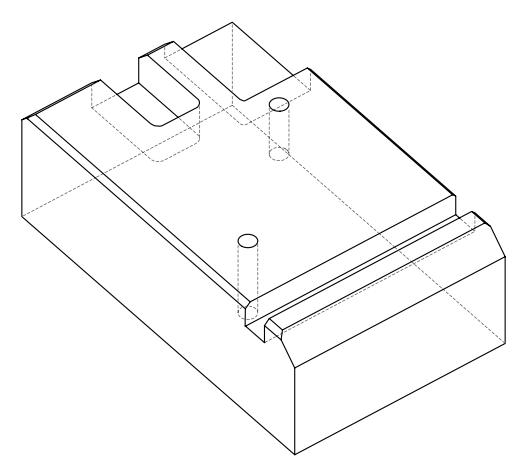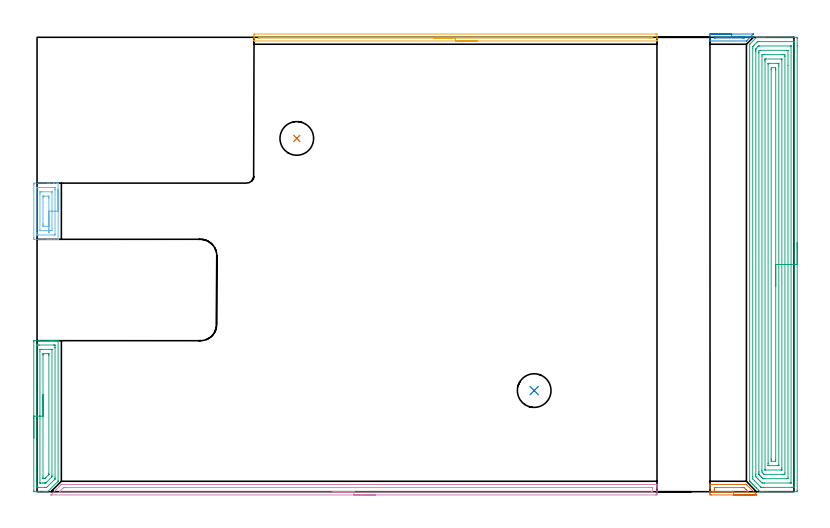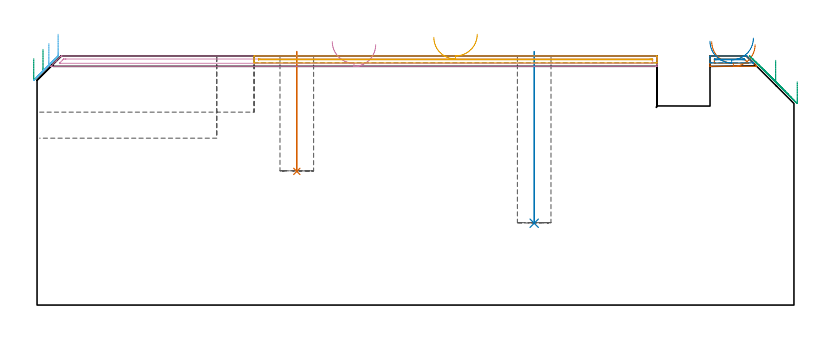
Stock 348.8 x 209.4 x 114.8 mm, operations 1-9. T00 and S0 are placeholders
(PLAN: 12 operations, 4 tool changes, 112.3 min)
(1 INDEXABLE_INSERT_DRILL_BLIND_HOLE_FROM_SOLID | STEP1POCKET | NXT0302_002 | 0.22 min | 9987 mm3)
(2 INDEXABLE_INSERT_DRILL_BLIND_HOLE_FROM_SOLID_1 | STEP1POCKET_1 | NXT0302_002 | 0.32 min | 14488 mm3)
(3 AREA_MILL | FG_CHAMFER_SURFACE | UGT0205_001 | 2.46 min | 4757 mm3)
(4 AREA_MILL_1 | FG_CHAMFER_SURFACE_1 | UGT0205_001 | 4.61 min | 3222 mm3)
(5 AREA_MILL_2 | FG_CHAMFER_SURFACE_2 | UGT0205_001 | 3.11 min | 972 mm3)
(6 AREA_MILL_3 | FG_CHAMFER_SURFACE_3 | UGT0205_001 | 1.1 min | 2419 mm3)
(7 AREA_MILL_4 | FG_CHAMFER_SURFACE_4 | UGT0205_001 | 0.49 min | 320 mm3)
(8 AREA_MILL_5 | FG_CHAMFER_SURFACE_5 | UGT0205_001 | 0.44 min | 125 mm3)
(9 AREA_MILL_6 | FG_CHAMFER_SURFACE_6 | UGT0205_001 | 13.72 min | 50115 mm3)
(10 MILL_CORNER_NOTCH_RECTANGULAR | CORNER_NOTCH_RECTANGULAR | NXT0201_008 | Follow Part, ap 1.5, ae 75% | 66.1 min | 173618 mm3)
(11 MILL_SLOT | SLOT_PARTIAL_RECTANGULAR | NXT0201_011 | Follow Part, ap 3, ae 75% | 15.48 min | 144826 mm3)
(12 MILL_RECTANGULAR_SLOT | SLOT_RECTANGULAR | UGT0201_106 | Follow Part, ap 6, ae 75% | 4.24 min | 117975 mm3)
(TOOL NXT0302_002 | Index. Insert Drill 15.5mm [880-D1550L20-05] | D15.5 PA176 FL78 Z2)
(TOOL UGT0205_001 | Chamfer Mill 20 x 3 x 45 deg. | D20 FL50 Z2)
(TOOL NXT0201_008 | ENDMILL 6mm [2P460-0600-NA 1630] | D6 FL26 Z6)
(TOOL NXT0201_011 | ENDMILL 12mm [2P460-1200-NA 1630] | D12 FL38 Z6)
(TOOL UGT0201_106 | End Mill 24 mm | D24 FL25 Z2)
(OP 1 INDEXABLE_INSERT_DRILL_BLIND_HOLE_FROM_SOLID)
G17 G21 G94 G90
T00 M6
G54
G17 G0 G90 X119.7 Y162.8 S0 M3
G43 Z124.8 H1
G94 G81 G98 Z61.6 F250. R116.8
G80
M5
M2
(OP 2 INDEXABLE_INSERT_DRILL_BLIND_HOLE_FROM_SOLID_1)
G17 G21 G94 G90
T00 M6
G54
G17 G0 G90 X229.1 Y46.6 S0 M3
G43 Z124.8 H1
G94 G81 G98 Z37.7 F250. R116.8
G80
M5
M2
(OP 3 AREA_MILL)
G17 G21 G94 G90
T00 M6
G54
G17 G0 G90 X-1.5 Y24.8 S1061 M3
G43 Z124.8 H0
Z113.6
G94 G1 Y24.838 Z112.728 F250.
Y24.952 Z111.863
Y25.141 Z111.012
Y25.403 Z110.18
Y25.737 Z109.374
Y26.14 Z108.6
Y26.608 Z107.864
Y27.14 Z107.172
Y27.729 Z106.529
Y28.372 Z105.94
Y29.064 Z105.408
Y29.8 Z104.94
Y30.574 Z104.537
Y31.38 Z104.203
Y32.212 Z103.941
Y33.064 Z103.752
Y33.928 Z103.638
Y34.8 Z103.6
X-1.499 Y69.039 Z103.601
X-1.496 Y69.394
X-1.492 Y69.59 Z103.605
X-1.147 Y69.6 Z103.95
X5.849 Z110.943
X6.494 Z111.591
X6.723 Z111.82
X7.368 Z112.465
X7.598 Z112.694
X8.057 Z113.156
X9.515 Z114.613
X9.609 Y69.598 Z114.702
X9.697 Y69.59 Z114.789
X9.7 Y69.483 Z114.8
Y5.008
X9.698 Y4.805 Z114.787
X9.606 Y4.704 Z114.702
X9.347 Y4.446 Z114.446
X4.974 Y0.074 Z110.073
X4.908 Y0.01 Z110.005
X4.745 Y0. Z109.843
X4.308 Z109.406
X3.685 Z108.784
X3.226 Z108.321
X2.996 Z108.092
X1.247 Z106.345
X0.602 Z105.696
X-1.147 Y0.001 Z103.949
X-1.492 Y0.01 Z103.604
X-1.496 Y0.206 Z103.601
X-1.5 Y0.561 Z103.6
Y34.8
X-0.086 Z105.014
X-0.085 Y67.435 Z105.015
X-0.084 Y67.522 Z105.016
X-0.082 Y67.565 Z105.018
X-0.08 Y67.581 Z105.02
X-0.065 Y67.59 Z105.035
X0.27 Y67.598 Z105.37
X0.602 Y67.599 Z105.702
X1.142 Y67.6 Z106.242
X7.598 Y67.599 Z112.698
X8.142 Y67.596 Z113.242
X8.242 Y67.59 Z113.342
X8.279 Y67.569 Z113.379
X8.282 Y67.453 Z113.382
X8.284 Y67.26 Z113.384
X8.286 Y66.56 Z113.386
Y66.371
Y6.787
X8.284 Y6.089 Z113.384
X8.281 Y5.897 Z113.381
X8.279 Y5.857 Z113.379
X8.258 Y5.82 Z113.358
X8.193 Y5.75 Z113.293
X8.094 Y5.646 Z113.194
X7.969 Y5.519 Z113.069
X7.598 Y5.147 Z112.698
X4.883 Y2.433 Z109.983
X4.787 Y2.34 Z109.887
X4.428 Y2.006 Z109.528
X4.1 Y2.004 Z109.2
X3.559 Y2.001 Z108.659
X0.602 Z105.702
X0.058 Y2.004 Z105.158
X-0.042 Y2.01 Z105.058
X-0.079 Y2.031 Z105.021
X-0.082 Y2.147 Z105.018
X-0.084 Y2.34 Z105.016
X-0.086 Y3.04 Z105.014
Y3.229
Y34.8
X1.328 Z106.428
X1.329 Y64.743 Z106.429
X1.331 Y65.481 Z106.431
X1.333 Y65.556 Z106.433
X1.335 Y65.585 Z106.435
X1.367 Y65.593 Z106.467
X1.477 Y65.596 Z106.577
X2.234 Y65.6 Z107.334
X5.732 Z110.832
X6.607 Z111.707
X6.723 Y65.597 Z111.823
X6.84 Y65.591 Z111.94
X6.865 Y65.589 Z111.965
X6.867 Y65.571 Z111.967
X6.87 Y65.531 Z111.97
X6.871 Y65.481 Z111.971
Y65.331
Y7.525
X6.869 Y7.156 Z111.969
X6.867 Y6.972 Z111.967
X6.865 Y6.884 Z111.965
X6.784 Y6.787 Z111.884
X6.755 Y6.755 Z111.855
X6.723 Y6.723 Z111.823
X4.1 Y4.1 Z109.2
X4.003 Y4.014 Z109.103
X3.91 Y4.009 Z109.01
X3.721 Y4.004 Z108.821
X3.342 Y4. Z108.442
X3.226 Z108.326
X2.468 Z107.568
X1.593 Y4.001 Z106.693
X1.477 Y4.003 Z106.577
X1.361 Y4.009 Z106.461
X1.335 Y4.011 Z106.435
X1.333 Y4.029 Z106.433
X1.33 Y4.069 Z106.43
X1.329 Y4.119 Z106.429
X1.328 Y4.269 Z106.428
Y34.8
X2.743 Z107.843
Y62.813
X2.744 Y63.303 Z107.844
X2.746 Y63.468 Z107.846
X2.75 Y63.589 Z107.85
X2.839 Y63.592 Z107.939
X3.226 Y63.599 Z108.326
X5.076 Y63.6 Z110.176
X5.361 Y63.594 Z110.461
X5.432 Y63.59 Z110.532
X5.451 Y63.581 Z110.551
X5.453 Y63.561 Z110.553
X5.455 Y63.503 Z110.555
X5.457 Y63.212 Z110.557
Y62.813
Y8.565
X5.456 Y8.075 Z110.556
X5.453 Y7.975 Z110.553
X5.451 Y7.929 Z110.551
X5.432 Y7.893 Z110.532
X5.226 Y7.676 Z110.326
X4.1 Y6.549 Z109.2
X3.776 Y6.227 Z108.876
X3.59 Y6.047 Z108.69
X3.558 Y6.018 Z108.658
X3.515 Y6.01 Z108.615
X3.419 Y6.005 Z108.519
X3.226 Y6.001 Z108.326
X3.124 Y6. Z108.224
X2.839 Y6.006 Z107.939
X2.768 Y6.01 Z107.868
X2.749 Y6.019 Z107.849
X2.747 Y6.039 Z107.847
X2.744 Y6.097 Z107.844
X2.743 Y6.388 Z107.843
Y6.787
Y34.8
Y35.672 Z107.881
Y36.536 Z107.995
Y37.388 Z108.183
Y38.22 Z108.446
Y39.026 Z108.78
Y39.8 Z109.182
Y40.536 Z109.651
Y41.228 Z110.182
Y41.871 Z110.772
Y42.46 Z111.415
Y42.992 Z112.107
Y43.46 Z112.843
Y43.863 Z113.616
Y44.197 Z114.422
Y44.459 Z115.254
Y44.648 Z116.106
Y44.762 Z116.971
Y44.8 Z117.843
G0 Z124.8
M5
M2
(OP 4 AREA_MILL_1)
G17 G21 G94 G90
T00 M6
G54
G17 G0 G90 X156.05 Y-1.5 S1061 M3
G43 Z124.8 H0
Z120.
G94 G1 X156.012 Z119.128 F250.
X155.898 Z118.263
X155.709 Z117.412
X155.447 Z116.58
X155.113 Z115.774
X154.71 Z115.
X154.241 Z114.264
X153.71 Z113.572
X153.121 Z112.929
X152.478 Z112.339
X151.786 Z111.808
X151.05 Z111.34
X150.276 Z110.937
X149.47 Z110.603
X148.638 Z110.341
X147.786 Z110.152
X146.921 Z110.038
X146.05 Z110.
X6.506
X6.432 Y-1.495 Z110.003
X6.419 Y-1.492 Z110.005
X6.432 Y-1.467 Z110.03
X8.8 Y0.9 Z112.399
X10.928 Y3.029 Z114.528
X11.18 Y3.281 Z114.778
X11.186 Y3.287 Z114.783
X11.213 Y3.304 Z114.792
X11.494 Y3.3 Z114.8
X285.519
X285.69 Y3.297 Z114.788
X285.693 Y3.235 Z114.727
X285.7 Y2.804 Z114.304
Y2.515 Z114.014
Y1.793 Z113.288
Y0.539 Z112.036
Y0.007 Z111.502
Y-0.62 Z110.876
X285.698 Y-0.886 Z110.609
X285.693 Y-1.491 Z110.005
X285.68 Y-1.493 Z110.003
X285.072 Y-1.5 Z110.
X146.05
Y-0.086 Z111.414
X10.604
X10.511 Y-0.085 Z111.415
X10.326 Y-0.081 Z111.419
X10.286 Y-0.079 Z111.421
X10.291 Y-0.07 Z111.43
X10.318 Y-0.035 Z111.465
X10.357 Y0.007 Z111.507
X11.821 Y1.47 Z112.97
X12.15 Y1.793 Z113.293
X12.231 Y1.87 Z113.37
X12.305 Y1.879 Z113.379
X12.392 Y1.882 Z113.382
X13.193 Y1.886 Z113.386
X13.286
X283.377 Y1.885 Z113.385
X283.562 Y1.882 Z113.382
X283.679 Y1.879 Z113.379
X283.69 Y1.851 Z113.351
X283.693 Y1.793 Z113.293
X283.699 Y1.378 Z112.878
Y0.007 Z111.507
X283.698 Y-0.045 Z111.455
X283.695 Y-0.07 Z111.43
X283.692 Y-0.077 Z111.423
X283.655 Y-0.08 Z111.42
X283.47 Y-0.085 Z111.415
X283.377 Y-0.086 Z111.414
X283.284
X146.05
X145.178 Z111.452
X144.313 Z111.566
X143.462 Z111.755
X142.63 Z112.017
X141.824 Z112.351
X141.05 Z112.754
X140.314 Z113.223
X139.622 Z113.754
X138.979 Z114.343
X138.389 Z114.986
X137.858 Z115.678
X137.39 Z116.414
X136.987 Z117.188
X136.653 Z117.994
X136.391 Z118.826
X136.202 Z119.678
X136.088 Z120.543
X136.05 Z121.414
G0 Z124.8
M5
M2
(OP 5 AREA_MILL_2)
G17 G21 G94 G90
T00 M6
G54
G17 G0 G90 X202.85 Y207.7 S1061 M3
G43 Z124.8 H0
G94 G1 X202.812 Z123.928 F250.
X202.698 Z123.063
X202.509 Z122.212
X202.247 Z121.38
X201.913 Z120.574
X201.51 Z119.8
X201.042 Z119.064
X200.51 Z118.372
X199.921 Z117.729
X199.278 Z117.139
X198.586 Z116.608
X197.85 Z116.14
X197.076 Z115.737
X196.27 Z115.403
X195.438 Z115.141
X194.586 Z114.952
X193.722 Z114.838
X192.85 Z114.8
X100.145
X100.01 Y207.703 Z114.788
X100.002 Y207.794 Z114.698
X100. Y207.892 Z114.607
Y208.865 Z113.634
Y209.169 Z113.33
Y209.735 Z112.761
Y210.018 Z112.479
Y210.605 Z111.891
Y210.888 Z111.61
X100.003 Y210.892 Z111.606
X100.296 Y210.9 Z111.6
X285.109
X285.405 Y210.898 Z111.602
X285.696 Y210.891 Z111.606
X285.7 Y210.887 Z111.61
Y209.735 Z112.761
Y209.169 Z113.33
Y208.865 Z113.634
Y207.892 Z114.607
X285.698 Y207.794 Z114.698
X285.69 Y207.703 Z114.788
X285.555 Y207.7 Z114.8
X192.85
Y209.114 Z113.386
X102.754
X102.373 Y209.115 Z113.385
X102.114 Y209.118 Z113.382
X102.036 Y209.121 Z113.379
X102.009 Y209.126 Z113.374
X102.007 Y209.141 Z113.359
X102.002 Y209.227 Z113.273
X102.008 Y209.425 Z113.075
X102.011 Y209.481 Z113.019
X102.019 Y209.482 Z113.018
X102.048 Y209.484 Z113.016
X102.11 Y209.485 Z113.015
X102.234 Y209.486 Z113.014
X283.071 Y209.485 Z113.015
X283.327
X283.586 Y209.482 Z113.018
X283.664 Y209.479 Z113.021
X283.691 Y209.474 Z113.026
X283.693 Y209.459 Z113.041
X283.697 Y209.374 Z113.126
X283.69 Y209.125 Z113.375
X283.327 Y209.119 Z113.381
X283.07 Y209.116 Z113.384
X282.816 Y209.115 Z113.385
X282.435 Y209.114 Z113.386
X192.85
X191.978 Z113.424
X191.114 Z113.538
X190.262 Z113.726
X189.43 Z113.989
X188.624 Z114.323
X187.85 Z114.725
X187.114 Z115.194
X186.422 Z115.725
X185.779 Z116.315
X185.19 Z116.958
X184.658 Z117.65
X184.19 Z118.386
X183.787 Z119.16
X183.453 Z119.966
X183.191 Z120.798
X183.002 Z121.649
X182.888 Z122.514
X182.85 Z123.386
G0 Z124.8
M5
M2
(OP 6 AREA_MILL_3)
G17 G21 G94 G90
T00 M6
G54
G17 G0 G90 X9.7 Y139.25 S1061 M3
G43 Z124.8 H0
G94 G1 Y139.212 Z123.928 F250.
Y139.098 Z123.063
Y138.909 Z122.212
Y138.647 Z121.38
Y138.313 Z120.574
Y137.91 Z119.8
Y137.442 Z119.064
Y136.91 Z118.372
Y136.321 Z117.729
Y135.678 Z117.139
Y134.986 Z116.608
Y134.25 Z116.14
Y133.476 Z115.737
Y132.67 Z115.403
Y131.838 Z115.141
Y130.987 Z114.952
Y130.122 Z114.838
Y129.25 Z114.8
Y116.386
X9.704 Y116.31 Z114.796
X9.632 Y116.302 Z114.725
X9.561 Y116.3 Z114.659
X7.941 Z113.04
X6.723 Z111.821
X5.677 Z110.775
X4.974 Z110.068
X-1.147 Y116.301 Z103.95
X-1.491 Y116.31 Z103.605
X-1.498 Y116.831 Z103.602
X-1.5 Y117.189 Z103.6
Y141.141
X-1.498 Y141.669 Z103.602
X-1.491 Y142.19 Z103.605
X-1.147 Y142.2 Z103.95
X4.974 Z110.068
X5.677 Z110.775
X5.849 Z110.947
X7.598 Z112.694
X7.941 Z113.04
X9.004 Z114.102
X9.347 Z114.445
X9.561 Z114.66
X9.632 Y142.198 Z114.725
X9.697 Y142.19 Z114.789
X9.7 Y142.113 Z114.8
Y129.25
X8.286 Z113.386
X8.285 Y118.605 Z113.385
X8.283 Y118.43 Z113.383
X8.28 Y118.344 Z113.38
X8.278 Y118.31 Z113.378
X8.198 Y118.307 Z113.298
X7.897 Y118.301 Z112.997
X0.602 Z105.702
X0.025 Y118.304 Z105.125
X-0.05 Y118.31 Z105.05
X-0.079 Y118.32 Z105.021
X-0.082 Y118.412 Z105.018
X-0.084 Y118.605 Z105.016
X-0.086 Y119.303 Z105.014
Y119.492
X-0.085 Y139.895 Z105.015
X-0.083 Y140.07 Z105.017
X-0.08 Y140.156 Z105.02
X-0.078 Y140.19 Z105.022
X0.002 Y140.193 Z105.102
X0.303 Y140.199 Z105.403
X7.598 Z112.698
X8.176 Y140.196 Z113.276
X8.25 Y140.19 Z113.35
X8.279 Y140.18 Z113.379
X8.282 Y140.088 Z113.382
X8.284 Y139.895 Z113.384
X8.286 Y139.198 Z113.386
Y139.008
Y129.25
X6.871 Z111.971
Y121.116
X6.865 Y120.379 Z111.965
X6.864 Y120.313 Z111.964
X6.797 Y120.304 Z111.897
X6.723 Y120.302 Z111.823
X5.927 Y120.3 Z111.027
X1.477 Y120.301 Z106.577
X1.399 Y120.305 Z106.499
X1.349 Y120.31 Z106.449
X1.335 Y120.318 Z106.435
X1.333 Y120.33 Z106.433
X1.331 Y120.379 Z106.431
X1.329 Y120.529 Z106.429
Y137.384
X1.334 Y138.121 Z106.434
X1.336 Y138.187 Z106.436
X1.403 Y138.196 Z106.503
X1.477 Y138.198 Z106.577
X2.273 Y138.2 Z107.373
X6.723 Y138.199 Z111.823
X6.801 Y138.195 Z111.901
X6.851 Y138.19 Z111.951
X6.865 Y138.182 Z111.965
X6.867 Y138.17 Z111.967
X6.869 Y138.121 Z111.969
X6.871 Y137.971 Z111.971
Y129.25
X5.457 Z110.557
X5.456 Y122.552 Z110.556
X5.454 Y122.387 Z110.554
X5.45 Y122.33 Z110.55
X5.447 Y122.31 Z110.547
X5.43 Y122.308 Z110.53
X5.339 Y122.304 Z110.439
X4.974 Y122.3 Z110.074
X4.83 Z109.93
X3.079 Y122.302 Z108.179
X2.846 Y122.31 Z107.946
X2.749 Y122.323 Z107.849
X2.748 Y122.376 Z107.848
X2.744 Y122.641 Z107.844
X2.743 Y123.04 Z107.843
Y123.53
Y135.46
X2.744 Y135.949 Z107.844
X2.746 Y136.113 Z107.846
X2.75 Y136.17 Z107.85
X2.753 Y136.19 Z107.853
X2.77 Y136.192 Z107.87
X2.861 Y136.196 Z107.961
X3.226 Y136.2 Z108.326
X3.37 Z108.47
X5.121 Y136.198 Z110.221
X5.354 Y136.19 Z110.454
X5.451 Y136.177 Z110.551
X5.452 Y136.124 Z110.552
X5.455 Y135.859 Z110.555
X5.457 Y135.46 Z110.557
Y134.97
Y129.25
Y128.378 Z110.595
Y127.514 Z110.709
Y126.662 Z110.898
Y125.83 Z111.16
Y125.024 Z111.494
Y124.25 Z111.897
Y123.514 Z112.366
Y122.822 Z112.897
Y122.179 Z113.486
Y121.59 Z114.129
Y121.059 Z114.822
Y120.59 Z115.557
Y120.187 Z116.331
Y119.853 Z117.137
Y119.591 Z117.969
Y119.402 Z118.821
Y119.288 Z119.686
Y119.25 Z120.557
G0 Z124.8
M5
M2
(OP 7 AREA_MILL_4)
G17 G21 G94 G90
T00 M6
G54
G17 G0 G90 X330.9 Y-1.5 S1061 M3
G43 Z124.8 H0
Z120.
G94 G1 X330.862 Z119.128 F250.
X330.748 Z118.264
X330.559 Z117.412
X330.297 Z116.58
X329.963 Z115.774
X329.56 Z115.
X329.092 Z114.264
X328.56 Z113.572
X327.971 Z112.929
X327.328 Z112.34
X326.636 Z111.808
X325.9 Z111.34
X325.126 Z110.937
X324.32 Z110.603
X323.488 Z110.341
X322.637 Z110.152
X321.772 Z110.038
X320.9 Z110.
X310.668 Y-1.499 Z110.001
X310.107 Y-1.49 Z110.005
X310.103 Y-1.453 Z110.042
X310.1 Y-0.886 Z110.608
Y-0.24 Z111.258
Y0.007 Z111.504
Y1.793 Z113.288
Y2.286 Z113.785
Y2.961 Z114.46
X310.103 Y3.255 Z114.746
X310.106 Y3.292 Z114.783
X310.108 Y3.297 Z114.788
X310.223 Y3.3 Z114.8
X326.684
X326.895 Y3.298 Z114.787
X327.031 Y3.169 Z114.668
X331.429 Y-1.228 Z110.27
X331.533 Y-1.333 Z110.163
X331.689 Y-1.492 Z110.006
X331.646 Y-1.496 Z110.004
X331.484 Y-1.5 Z110.
X331.429
X320.9
Y-0.086 Z111.414
X312.447
X312.355 Y-0.085 Z111.415
X312.171 Y-0.081 Z111.419
X312.122 Y-0.079 Z111.421
X312.11 Y-0.07 Z111.43
X312.106 Y-0.043 Z111.457
X312.103 Y0.007 Z111.507
X312.1 Y0.355 Z111.855
Y0.9 Z112.4
X312.101 Y1.247 Z112.747
X312.108 Y1.793 Z113.293
X312.11 Y1.873 Z113.373
X312.263 Y1.881 Z113.381
X312.356 Y1.884 Z113.384
X312.447 Y1.885 Z113.385
X313.245 Y1.886 Z113.386
X324.904 Y1.885 Z113.385
X325.706 Y1.881 Z113.381
X325.794 Y1.879 Z113.379
X325.87 Y1.869 Z113.369
X325.949 Y1.793 Z113.293
X326.683 Y1.067 Z112.567
X326.85 Y0.9 Z112.4
X327.573 Y0.176 Z111.676
X327.737 Y0.007 Z111.507
X327.792 Y-0.053 Z111.447
X327.806 Y-0.079 Z111.421
X327.757 Y-0.082 Z111.418
X327.664 Y-0.085 Z111.415
X327.573
X326.776 Y-0.086 Z111.414
X320.9
X320.028 Z111.452
X319.164 Z111.566
X318.312 Z111.755
X317.48 Z112.017
X316.674 Z112.351
X315.9 Z112.754
X315.164 Z113.223
X314.472 Z113.754
X313.829 Z114.343
X313.24 Z114.986
X312.709 Z115.678
X312.24 Z116.414
X311.837 Z117.188
X311.503 Z117.994
X311.241 Z118.826
X311.052 Z119.678
X310.938 Z120.543
X310.9 Z121.414
G0 Z124.8
M5
M2
(OP 8 AREA_MILL_5)
G17 G21 G94 G90
T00 M6
G54
G17 G0 G90 X310.1 Y210.9 S1061 M3
G43 Z124.8 H0
Z121.6
G94 G1 X310.138 Z120.728 F250.
X310.252 Z119.864
X310.441 Z119.012
X310.703 Z118.18
X311.037 Z117.374
X311.44 Z116.6
X311.909 Z115.864
X312.44 Z115.172
X313.029 Z114.529
X313.672 Z113.94
X314.364 Z113.409
X315.1 Z112.94
X315.874 Z112.537
X316.68 Z112.203
X317.512 Z111.941
X318.364 Z111.752
X319.228 Z111.638
X320.1 Z111.6
X329.954
X330.003 Y210.898 Z111.598
X330.06 Y210.896 Z111.596
X330.075 Y210.893 Z111.598
X330.083 Y210.891 Z111.6
X330.053 Y210.849 Z111.643
X329.969 Y210.767 Z111.729
X329.928 Y210.727 Z111.771
X327.093 Y207.893 Z114.606
X326.936 Y207.739 Z114.757
X326.895 Y207.704 Z114.789
X326.801 Y207.7 Z114.8
X310.272
X310.11 Y207.703 Z114.788
X310.104 Y207.811 Z114.681
X310.1 Y207.927 Z114.572
Y208.193 Z114.306
Y208.865 Z113.63
Y210.071 Z112.426
X310.106 Y210.605 Z111.889
X310.11 Y210.893 Z111.602
X310.42 Y210.897 Z111.601
X310.719 Y210.9 Z111.6
X320.1
Y209.486 Z113.014
X325.27
X325.651 Y209.485 Z113.015
X325.907 Y209.484 Z113.016
X326.168 Y209.481 Z113.019
X326.208 Y209.479 Z113.021
X326.194 Y209.456 Z113.044
X326.013 Y209.267 Z113.233
X325.907 Y209.161 Z113.339
X325.869 Y209.13 Z113.37
X325.843 Y209.121 Z113.379
X325.782 Y209.119 Z113.381
X325.65 Y209.116 Z113.384
X325.395 Y209.115 Z113.385
X325.014 Y209.114 Z113.386
X312.506 Y209.115 Z113.385
X312.248 Y209.117 Z113.383
X312.15 Y209.12 Z113.38
X312.11 Y209.123 Z113.377
X312.108 Y209.145 Z113.355
X312.106 Y209.254 Z113.246
X312.122 Y209.479 Z113.021
X312.355 Y209.483 Z113.017
X312.506 Y209.485 Z113.015
X312.762 Y209.486 Z113.014
X313.143
X320.1
X320.972 Z113.052
X321.837 Z113.166
X322.688 Z113.355
X323.52 Z113.617
X324.326 Z113.951
X325.1 Z114.354
X325.836 Z114.823
X326.528 Z115.354
X327.171 Z115.943
X327.76 Z116.586
X328.292 Z117.278
X328.76 Z118.014
X329.163 Z118.788
X329.497 Z119.594
X329.759 Z120.426
X329.948 Z121.278
X330.062 Z122.143
X330.1 Z123.014
G0 Z124.8
M5
M2
(OP 9 AREA_MILL_6)
G17 G21 G94 G90
T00 M6
G54
G17 G0 G90 X350.3 Y114.7 S1061 M3
G43 Z124.8 H0
Z102.9
G94 G1 Y114.662 Z102.028 F250.
Y114.548 Z101.164
Y114.359 Z100.312
Y114.097 Z99.48
Y113.763 Z98.674
Y113.36 Z97.9
Y112.892 Z97.164
Y112.36 Z96.472
Y111.771 Z95.829
Y111.128 Z95.24
Y110.436 Z94.708
Y109.7 Z94.24
Y108.926 Z93.837
Y108.12 Z93.503
Y107.288 Z93.241
Y106.437 Z93.052
Y105.572 Z92.938
Y104.7 Z92.9
Y0.619
X350.295 Y0.136 Z92.903
X350.292 Y0.01 Z92.906
X350.161 Y0. Z93.036
X336.715 Z106.48
X335.296 Z107.9
X334.958 Z108.238
X334.281 Z108.918
X333.878 Z109.322
X333.201 Y0.001 Z109.998
X333.2 Y0.002 Z110.
X332.581 Y0.619 Z110.619
X331.597 Y1.603 Z111.603
X331.444 Y1.754 Z111.753
X331.389 Y1.81 Z111.809
X330.76 Y2.44 Z112.44
X330.566 Y2.633 Z112.631
X329.924 Y3.276 Z113.276
X329.687 Y3.511 Z113.509
X329.087 Y4.113 Z114.112
X328.739 Y4.46 Z114.46
X328.519 Y4.681 Z114.677
X328.405 Y4.798 Z114.791
X328.4 Y5.086 Z114.8
Y206.101
X328.404 Y206.194 Z114.789
X328.47 Y206.271 Z114.727
X331.444 Y209.245 Z111.755
X331.591 Y209.394 Z111.601
X331.612 Y209.398 Z111.58
X331.782 Y209.4 Z111.412
X332.121 Z111.079
X332.525 Z110.675
X333.201 Z109.994
X334.418 Z108.779
X334.958 Z108.237
X335.566 Z107.629
X349.891 Z93.306
X350.164 Y209.397 Z93.033
X350.292 Y209.39 Z92.906
X350.299 Y209.26 Z92.899
X350.3 Y208.781 Z92.9
Y205.529
Y104.7
X348.886 Z94.314
X348.885 Y2.535 Z94.315
X348.884 Y2.406 Z94.316
X348.879 Y2.033 Z94.321
X348.524 Y2.009 Z94.676
X348.134 Y2.004 Z95.066
X347.654 Y2. Z95.546
X334.478 Y2.001 Z108.722
X334.079 Y2.005 Z109.121
X333.681 Y2.01 Z109.519
X333.642 Y2.02 Z109.558
X333.615 Y2.042 Z109.585
X333.562 Y2.091 Z109.638
X333.456 Y2.195 Z109.744
X333.244 Y2.406 Z109.956
X330.564 Y5.086 Z112.636
X329.821 Y5.843 Z113.379
X329.814 Y6.873 Z113.386
X329.815 Y204.314 Z113.385
X329.819 Y205.074 Z113.381
X329.821 Y205.141 Z113.379
X329.829 Y205.167 Z113.371
X329.863 Y205.208 Z113.337
X330.215 Y205.564 Z112.985
X330.566 Y205.916 Z112.634
X331.543 Y206.894 Z111.657
X331.645 Y206.994 Z111.555
X331.991 Y207.332 Z111.209
X332.037 Y207.375 Z111.163
X332.124 Y207.39 Z111.076
X332.323 Y207.394 Z110.877
X332.803 Y207.399 Z110.397
X348.614 Y207.4 Z94.586
X348.808 Y207.397 Z94.392
X348.84 Y207.395 Z94.36
X348.869 Y207.391 Z94.331
X348.879 Y207.353 Z94.321
X348.884 Y207.126 Z94.316
X348.885 Y206.994 Z94.315
X348.886 Y206.23 Z94.314
Y104.7
X347.472 Z95.728
X347.471 Y4.192 Z95.729
X347.469 Y4.083 Z95.731
X347.467 Y4.029 Z95.733
X347.465 Y4.01 Z95.735
X347.44 Y4.005 Z95.76
X347.256 Y4.002 Z95.944
X346.566 Y4. Z96.634
X335.147 Z108.053
X334.958 Y4.002 Z108.242
X334.259 Y4.01 Z108.941
X334.079 Y4.03 Z109.121
X333.911 Y4.192 Z109.289
X333.201 Y4.898 Z109.999
X333.013 Y5.086 Z110.187
X332.323 Y5.777 Z110.877
X332.12 Y5.979 Z111.08
X331.444 Y6.661 Z111.756
X331.237 Y6.873 Z111.963
X331.233 Y7.087 Z111.967
X331.229 Y7.766 Z111.971
Y7.985
Y202.747
Y203.421
X331.231 Y203.638 Z111.969
X331.235 Y203.977 Z111.965
X331.248 Y204.137 Z111.952
X331.414 Y204.314 Z111.786
X331.429 Y204.33 Z111.771
X332.307 Y205.208 Z110.893
X332.323 Y205.223 Z110.877
X332.498 Y205.387 Z110.702
X332.667 Y205.392 Z110.533
X333.013 Y205.399 Z110.187
X347.067 Y205.4 Z96.133
X347.256 Y205.397 Z95.944
X347.444 Y205.392 Z95.756
X347.464 Y205.39 Z95.736
X347.466 Y205.377 Z95.734
X347.469 Y205.339 Z95.731
X347.471 Y205.281 Z95.729
Y205.208
X347.472 Y104.7 Z95.728
X346.057 Z97.143
Y6.305
X346.055 Y6.115 Z97.145
X346.053 Y6.047 Z97.147
X346.051 Y6.015 Z97.149
X346.034 Y6.01 Z97.166
X345.928 Y6.007 Z97.272
X345.499 Y6. Z97.701
X345.478 Z97.722
X334.937 Z108.263
X334.723 Y6.003 Z108.477
X334.616 Y6.007 Z108.584
X334.564 Y6.01 Z108.636
X334.474 Y6.087 Z108.726
X334.079 Y6.474 Z109.121
X333.677 Y6.873 Z109.523
X333.201 Y7.349 Z109.999
X332.788 Y7.766 Z110.412
X332.65 Y7.913 Z110.55
X332.647 Y8.05 Z110.553
X332.644 Y8.333 Z110.556
X332.643 Y8.659 Z110.557
Y9.227
X332.644 Y202.201 Z110.556
X332.645 Y202.527 Z110.555
X332.649 Y203.089 Z110.551
X332.833 Y203.277 Z110.367
X332.901 Y203.344 Z110.299
X332.939 Y203.379 Z110.261
X332.987 Y203.39 Z110.213
X333.201 Y203.399 Z109.999
X333.222 Y203.4 Z109.978
X345.519 Z97.681
X345.928 Y203.396 Z97.272
X346.029 Y203.392 Z97.171
X346.049 Y203.39 Z97.151
X346.052 Y203.376 Z97.148
X346.055 Y203.341 Z97.145
X346.056 Y203.261 Z97.144
X346.057 Y196.413 Z97.143
Y104.7
X344.643 Z98.557
X344.642 Y8.637 Z98.558
X344.621 Y8.01 Z98.579
X344.387 Y8.004 Z98.813
X343.742 Y8.001 Z99.458
X343.512 Y8. Z99.688
X335.282 Y8.001 Z107.918
X335.12 Y8.003 Z108.08
X335.039 Y8.007 Z108.161
X335.001 Y8.01 Z108.199
X334.958 Y8.05 Z108.242
X334.344 Y8.659 Z108.856
X334.079 Y8.931 Z109.121
X334.058 Y9.553 Z109.142
X334.057 Y9.575 Z109.143
X334.058 Y200.763 Z109.142
X334.079 Y201.39 Z109.121
X334.313 Y201.396 Z108.887
X334.958 Y201.399 Z108.242
X335.188 Y201.4 Z108.012
X343.742 Y201.399 Z99.458
X343.974 Z99.226
X344.621 Y201.39 Z98.579
X344.642 Y200.741 Z98.558
X344.643 Y200.718 Z98.557
Y104.7
X343.229 Z99.971
Y10.968
X343.228 Y10.446 Z99.972
X343.225 Y10.079 Z99.975
X343.222 Y10.025 Z99.978
X343.216 Y10.01 Z99.984
X343.192 Y10.007 Z100.008
X343.083 Y10.003 Z100.117
X342.864 Y10.001 Z100.336
X335.69 Z107.51
X335.573 Y10.003 Z107.627
X335.496 Y10.008 Z107.704
X335.479 Y10.01 Z107.721
X335.477 Y10.027 Z107.723
X335.474 Y10.075 Z107.726
X335.472 Y10.446 Z107.728
X335.471 Y198.432 Z107.729
X335.472 Y198.954 Z107.728
X335.475 Y199.321 Z107.725
X335.478 Y199.375 Z107.722
X335.484 Y199.39 Z107.716
X335.508 Y199.393 Z107.692
X335.617 Y199.397 Z107.583
X335.836 Y199.399 Z107.364
X343.01 Z100.19
X343.127 Y199.397 Z100.073
X343.204 Y199.392 Z99.996
X343.221 Y199.39 Z99.979
X343.223 Y199.373 Z99.977
X343.226 Y199.325 Z99.974
X343.228 Y198.954 Z99.972
X343.229 Y104.7 Z99.971
X341.815 Z101.385
X341.814 Y12.407 Z101.386
X341.813 Y12.233 Z101.387
X341.81 Y12.054 Z101.39
X341.808 Y12.017 Z101.392
X341.717 Y12.01 Z101.483
X341.565 Y12.005 Z101.635
X341.335 Y12.001 Z101.865
X337.593 Y12. Z105.607
X336.942 Y12.002 Z106.258
X336.907 Y12.006 Z106.293
X336.897 Y12.009 Z106.303
X336.892 Y12.052 Z106.308
X336.889 Y12.233 Z106.311
X336.885 Y12.953 Z106.315
Y13.126
X336.886 Y196.993 Z106.314
X336.887 Y197.167 Z106.313
X336.89 Y197.346 Z106.31
X336.892 Y197.383 Z106.308
X336.983 Y197.39 Z106.217
X337.135 Y197.395 Z106.065
X337.365 Y197.399 Z105.835
X341.107 Y197.4 Z102.093
X341.758 Y197.398 Z101.442
X341.793 Y197.394 Z101.407
X341.803 Y197.391 Z101.397
X341.808 Y197.348 Z101.392
X341.811 Y197.167 Z101.389
X341.814 Y196.447 Z101.386
X341.815 Y196.274 Z101.385
Y104.7
X340.401 Z102.799
X340.4 Y14.913 Z102.8
Y14.739
X340.393 Y14.02 Z102.807
X340.247 Y14.001 Z102.953
X338.49 Z104.71
X338.472 Y14.002 Z104.728
X338.307 Y14.02 Z104.893
X338.303 Y14.191 Z104.897
X338.3 Y14.913 Z104.9
Y15.088
Y194.487
X338.301 Y194.661 Z104.899
X338.307 Y195.38 Z104.893
X338.453 Y195.399 Z104.747
X340.21 Z102.99
X340.228 Y195.398 Z102.972
X340.393 Y195.38 Z102.807
X340.396 Y195.209 Z102.804
X340.4 Y194.487 Z102.8
Y194.312
X340.401 Y104.7 Z102.799
Y103.828 Z102.838
Y102.964 Z102.951
Y102.112 Z103.14
Y101.28 Z103.403
Y100.474 Z103.736
Y99.7 Z104.139
Y98.964 Z104.608
Y98.272 Z105.139
Y97.629 Z105.728
Y97.04 Z106.372
Y96.508 Z107.064
Y96.04 Z107.799
Y95.637 Z108.573
Y95.303 Z109.379
Y95.041 Z110.211
Y94.852 Z111.063
Y94.738 Z111.928
Y94.7 Z112.799
G0 Z124.8
M5
M2
